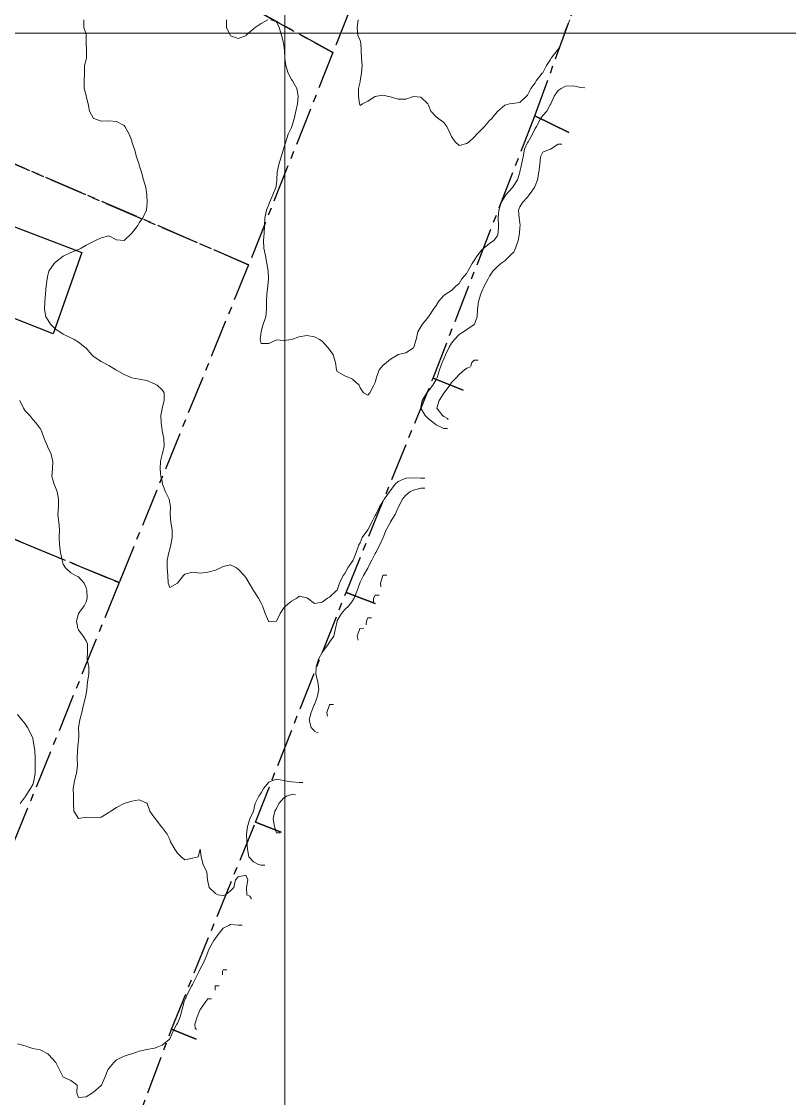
# Model space of a CAD drawing. Header units: centimetres. Extents: x 0 to 642158, y -847 to 649707.
# Drawn here: x 617649.5 to 617699.9, y 620517.4 to 620588.1 of the extents above; entities that cross this region are included whole.
import ezdxf

# ---------------------------------------------------------------- set-up
doc = ezdxf.new("R2010")
doc.units = ezdxf.units.CM
doc.header["$MEASUREMENT"] = 0
doc.linetypes.add('CENTERX2', pattern=[4, 2.5, -0.5, 0.5, -0.5])
doc.layers.add('MEV_grille', color=254, linetype='Continuous', lineweight=9)
doc.layers.add('WAL_topographie 0.5', color=253, linetype='Continuous', lineweight=20)
doc.layers.add('SPW_batiments', color=7, linetype='Continuous')
doc.layers.add('SPW_parcellaire cadastral', color=7, linetype='CENTERX2', lineweight=25, true_color=0xff0542)

# ---------------------------------------------------------------- blocks, each defined once
blk = doc.blocks.new('*U114')
at = {"layer": 'MEV_grille', "transparency": 33554687}
blk.add_lwpolyline([(-1338.461, 0), (1338.461, 0)], dxfattribs=at)
blk = doc.blocks.new('*U115')
at = {"layer": 'MEV_grille', "color": 0, "linetype": 'ByBlock', "lineweight": -2, "transparency": 16777216}
blk.add_blockref('*U114', (0, -1800), dxfattribs=at)
blk = doc.blocks.new('*U112')
at = {"layer": 'MEV_grille', "transparency": 33554687}
blk.add_lwpolyline([(0, 1825.476), (0, -1825.476)], dxfattribs=at)
blk = doc.blocks.new('*U113')
at = {"layer": 'MEV_grille', "color": 0, "linetype": 'ByBlock', "lineweight": -2, "transparency": 16777216}
blk.add_blockref('*U112', (2300, 0), dxfattribs=at)

msp = doc.modelspace()

# ---------------------------------------------------------------- linework, layer by layer
at = {"layer": 'SPW_batiments'}
msp.add_lwpolyline([(617653.47, 620572.972), (617651.587, 620567.622), (617643.936, 620570.654), (617640.871, 620562.521), (617631.554, 620566.687), (617634.753, 620575.003), (617633.136, 620575.603), (617634.819, 620580.087), (617653.47, 620572.972)], dxfattribs=at)
at = {"layer": 'SPW_parcellaire cadastral'}
for points in [[(617632.949, 620609.869), (617671.07, 620588.914), (617669.965, 620586.105), (617605.627, 620621.473), (617606.885, 620624.196), (617632.949, 620609.869)], [(617664.431, 620572.164), (617596.3, 620601.495), (617605.627, 620621.473), (617669.965, 620586.105), (617664.431, 620572.164)], [(617664.431, 620572.164), (617655.922, 620551.275), (617586.311, 620580.074), (617596.3, 620601.495), (617664.431, 620572.164)], [(617683.225, 620581.941), (617686.733, 620591.609), (617689.448, 620590.529)], [(617678.512, 620563.926), (617676.539, 620564.709), (617683.225, 620581.941)], [(617685.467, 620580.845), (617683.225, 620581.941)], [(617683.225, 620581.941), (617685.467, 620580.845)], [(617648.408, 620532.73), (617577.709, 620561.628), (617586.311, 620580.074), (617655.922, 620551.275), (617648.408, 620532.73)], [(617670.827, 620550.628), (617676.539, 620564.709), (617678.512, 620563.926)], [(617664.875, 620535.534), (617670.827, 620550.628), (617672.75, 620549.909)], [(617672.75, 620549.909), (617670.827, 620550.628)], [(617660.983, 620521.284), (617659.359, 620521.923), (617664.875, 620535.534)], [(617664.875, 620535.534), (617666.575, 620534.886)], [(617666.575, 620534.886), (617664.875, 620535.534)], [(617650.858, 620498.997), (617659.359, 620521.923), (617660.983, 620521.284)]]:
    msp.add_lwpolyline(points, dxfattribs=at)
at = {"layer": 'WAL_topographie 0.5'}
for points in [[(617653.609, 620588.25), (617653.609, 620587.75), (617653.75, 620587.327), (617653.765, 620587.25), (617653.771, 620586.75), (617653.775, 620586.25), (617653.774, 620585.75), (617653.75, 620585.65), (617653.659, 620585.25), (617653.644, 620584.75), (617653.628, 620584.25), (617653.628, 620583.75), (617653.75, 620583.292), (617653.762, 620583.25), (617653.887, 620582.75), (617653.976, 620582.25), (617654.25, 620581.782), (617654.321, 620581.75), (617654.75, 620581.61), (617655.25, 620581.615), (617655.75, 620581.588), (617656.25, 620581.317), (617656.301, 620581.25), (617656.583, 620580.75), (617656.75, 620580.303), (617656.767, 620580.25), (617656.928, 620579.75), (617657.075, 620579.25), (617657.24, 620578.75), (617657.25, 620578.719), (617657.386, 620578.25), (617657.536, 620577.75), (617657.682, 620577.25), (617657.75, 620576.75), (617657.75, 620576.75), (617657.764, 620576.25), (617657.75, 620576), (617657.731, 620575.75), (617657.485, 620575.25), (617657.25, 620574.917), (617657.147, 620574.75), (617656.75, 620574.25), (617656.75, 620574.25), (617656.25, 620573.768), (617655.75, 620573.81), (617655.25, 620574.059), (617654.75, 620573.93), (617654.375, 620573.75), (617654.25, 620573.696), (617653.75, 620573.45), (617653.434, 620573.25), (617653.25, 620573.164), (617652.75, 620572.978), (617652.294, 620572.75), (617652.25, 620572.727), (617651.75, 620572.328), (617651.666, 620572.25), (617651.316, 620571.75), (617651.25, 620571.49), (617651.202, 620571.25), (617651.144, 620570.75), (617651.086, 620570.25), (617651.039, 620569.75), (617651.025, 620569.25), (617651.102, 620568.75), (617651.25, 620568.534), (617651.415, 620568.25), (617651.75, 620567.924), (617652.025, 620567.75), (617652.25, 620567.596), (617652.75, 620567.368), (617652.977, 620567.25), (617653.25, 620567.079), (617653.684, 620566.75), (617653.75, 620566.689), (617654.135, 620566.25), (617654.25, 620566.131), (617654.75, 620565.809), (617654.883, 620565.75), (617655.25, 620565.552), (617655.708, 620565.25), (617655.75, 620565.227), (617656.25, 620564.946), (617656.72, 620564.75), (617656.75, 620564.736), (617657.25, 620564.655), (617657.75, 620564.561), (617658.25, 620564.345), (617658.429, 620564.25), (617658.75, 620563.936), (617658.882, 620563.75), (617658.882, 620563.25), (617658.759, 620562.75), (617658.75, 620562.694), (617658.672, 620562.25), (617658.679, 620561.75), (617658.75, 620561.286), (617658.758, 620561.25), (617658.871, 620560.75), (617658.88, 620560.25), (617658.763, 620559.75), (617658.75, 620559.687), (617658.641, 620559.25), (617658.614, 620558.75), (617658.664, 620558.25), (617658.75, 620557.938), (617658.783, 620557.75), (617658.973, 620557.25), (617659.209, 620556.75), (617659.25, 620556.528), (617659.3, 620556.25), (617659.269, 620555.75), (617659.315, 620555.25), (617659.419, 620554.75), (617659.403, 620554.25), (617659.321, 620553.75), (617659.25, 620553.479), (617659.19, 620553.25), (617659.082, 620552.75), (617659.08, 620552.25), (617659.123, 620551.75), (617659.152, 620551.25), (617659.25, 620550.964), (617659.75, 620551.23), (617659.769, 620551.25), (617660.153, 620551.75), (617660.25, 620551.836), (617660.75, 620551.964), (617661.25, 620551.89), (617661.75, 620551.957), (617662.25, 620552.089), (617662.584, 620552.25), (617662.75, 620552.328), (617663.25, 620552.453), (617663.632, 620552.25), (617663.75, 620552.159), (617664.141, 620551.75), (617664.25, 620551.603), (617664.472, 620551.25), (617664.75, 620550.75), (617664.75, 620550.75), (617665.071, 620550.25), (617665.25, 620549.917), (617665.333, 620549.75), (617665.511, 620549.25), (617665.73, 620548.75), (617665.75, 620548.713), (617666.25, 620548.75), (617666.25, 620548.75), (617666.509, 620549.25), (617666.75, 620549.615), (617666.864, 620549.75), (617667.25, 620550.065), (617667.595, 620550.25), (617667.75, 620550.391), (617668.25, 620550.283), (617668.286, 620550.25), (617668.75, 620549.908), (617669.25, 620549.991), (617669.6, 620550.25), (617669.75, 620550.323), (617670.199, 620550.75), (617670.25, 620550.788), (617670.404, 620551.25), (617670.638, 620551.75), (617670.75, 620551.865), (617670.946, 620552.25), (617671.25, 620552.679), (617671.288, 620552.75), (617671.487, 620553.25), (617671.676, 620553.75), (617671.75, 620553.9), (617671.897, 620554.25), (617672.25, 620554.75), (617672.25, 620554.75), (617672.516, 620555.25), (617672.75, 620555.679), (617672.783, 620555.75), (617673.019, 620556.25), (617673.25, 620556.598), (617673.341, 620556.75), (617673.688, 620557.25), (617673.75, 620557.338), (617674.061, 620557.75), (617674.25, 620557.929), (617674.75, 620558.131), (617675.25, 620558.159), (617675.75, 620558.145), (617676, 620558.145)], [(617662.982, 620588.25), (617662.976, 620587.75), (617663.218, 620587.25), (617663.25, 620587.216), (617663.75, 620587.024), (617664.25, 620587.217), (617664.279, 620587.25), (617664.75, 620587.672), (617664.852, 620587.75), (617665.25, 620588.015), (617665.693, 620588.25)], [(617665.893, 620588.25), (617666.25, 620588.134), (617666.435, 620587.75), (617666.59, 620587.25), (617666.731, 620586.75), (617666.75, 620586.625), (617666.794, 620586.25), (617666.803, 620585.75), (617666.878, 620585.25), (617667.037, 620584.75), (617667.25, 620584.336), (617667.303, 620584.25), (617667.602, 620583.75), (617667.688, 620583.25), (617667.638, 620582.75), (617667.534, 620582.25), (617667.428, 620581.75), (617667.277, 620581.25), (617667.25, 620581.187), (617667.019, 620580.75), (617666.864, 620580.25), (617666.75, 620579.845), (617666.72, 620579.75), (617666.559, 620579.25), (617666.405, 620578.75), (617666.304, 620578.25), (617666.288, 620577.75), (617666.25, 620577.49), (617666.209, 620577.25), (617666.022, 620576.75), (617665.796, 620576.25), (617665.75, 620576.128), (617665.597, 620575.75), (617665.49, 620575.25), (617665.468, 620574.75), (617665.457, 620574.25), (617665.407, 620573.75), (617665.437, 620573.25), (617665.545, 620572.75), (617665.63, 620572.25), (617665.713, 620571.75), (617665.738, 620571.25), (617665.681, 620570.75), (617665.631, 620570.25), (617665.606, 620569.75), (617665.614, 620569.25), (617665.55, 620568.75), (617665.392, 620568.25), (617665.25, 620567.775), (617665.243, 620567.75), (617665.199, 620567.25), (617665.25, 620567), (617665.75, 620567), (617666.25, 620567.229), (617666.75, 620567.182), (617667.25, 620567.25), (617667.25, 620567.25), (617667.75, 620567.438), (617668.25, 620567.518), (617668.75, 620567.429), (617669.083, 620567.25), (617669.25, 620567.146), (617669.602, 620566.75), (617669.75, 620566.59), (617669.986, 620566.25), (617670.134, 620565.75), (617670.193, 620565.25), (617670.25, 620565.155), (617670.75, 620564.871), (617671.017, 620564.75), (617671.25, 620564.65), (617671.687, 620564.25), (617671.75, 620564.083), (617671.972, 620563.75), (617672.25, 620563.594), (617672.382, 620563.75), (617672.644, 620564.25), (617672.75, 620564.434), (617672.832, 620564.75), (617673.008, 620565.25), (617673.25, 620565.533), (617673.495, 620565.75), (617673.75, 620565.964), (617674.221, 620566.25), (617674.25, 620566.276), (617674.75, 620566.371), (617675.25, 620566.707), (617675.277, 620566.75), (617675.427, 620567.25), (617675.547, 620567.75), (617675.75, 620568.091), (617675.842, 620568.25), (617676.25, 620568.75), (617676.25, 620568.75), (617676.566, 620569.25), (617676.75, 620569.494), (617676.909, 620569.75), (617677.25, 620570.148), (617677.396, 620570.25), (617677.75, 620570.466), (617678.042, 620570.75), (617678.25, 620570.935), (617678.434, 620571.25), (617678.75, 620571.612), (617678.825, 620571.75), (617679.109, 620572.25), (617679.25, 620572.445), (617679.441, 620572.75), (617679.75, 620573.15), (617679.874, 620573.25), (617680.25, 620573.562), (617680.535, 620573.75), (617680.75, 620574.044), (617680.818, 620574.25), (617680.842, 620574.75), (617680.825, 620575.25), (617680.869, 620575.75), (617681.006, 620576.25), (617681.25, 620576.651), (617681.315, 620576.75), (617681.75, 620577.238), (617681.761, 620577.25), (617682.086, 620577.75), (617682.245, 620578.25), (617682.25, 620578.265), (617682.353, 620578.75), (617682.452, 620579.25), (617682.55, 620579.75), (617682.75, 620580.192), (617682.78, 620580.25), (617683.083, 620580.75), (617683.25, 620581.124), (617683.343, 620581.25), (617683.605, 620581.75), (617683.75, 620581.982), (617684.012, 620582.25), (617684.25, 620582.71), (617684.269, 620582.75), (617684.487, 620583.25), (617684.75, 620583.622), (617684.959, 620583.75), (617685.25, 620583.898), (617685.75, 620583.922), (617686.25, 620583.818), (617686.5, 620583.801)], [(617671.63, 620588.25), (617671.563, 620587.75), (617671.609, 620587.25), (617671.75, 620586.908), (617671.789, 620586.75), (617671.811, 620586.25), (617671.848, 620585.75), (617671.889, 620585.25), (617671.854, 620584.75), (617671.765, 620584.25), (617671.75, 620584.179), (617671.648, 620583.75), (617671.642, 620583.25), (617671.712, 620582.75), (617671.75, 620582.639), (617671.917, 620582.75), (617672.25, 620582.917), (617672.75, 620583.23), (617672.85, 620583.25), (617673.25, 620583.315), (617673.536, 620583.25), (617673.75, 620583.194), (617674.25, 620583.054), (617674.75, 620583.042), (617675.25, 620583.217), (617675.75, 620583.179), (617676.205, 620582.75), (617676.25, 620582.656), (617676.394, 620582.25), (617676.75, 620581.878), (617676.927, 620581.75), (617677.25, 620581.506), (617677.441, 620581.25), (617677.681, 620580.75), (617677.75, 620580.591), (617677.992, 620580.25), (617678.25, 620579.992), (617678.75, 620580.127), (617678.92, 620580.25), (617679.25, 620580.554), (617679.411, 620580.75), (617679.75, 620581.083), (617679.914, 620581.25), (617680.25, 620581.648), (617680.381, 620581.75), (617680.75, 620582.22), (617680.792, 620582.25), (617681.25, 620582.657), (617681.562, 620582.75), (617681.75, 620582.772), (617682.25, 620582.829), (617682.688, 620583.25), (617682.75, 620583.318), (617682.971, 620583.75), (617683.25, 620584.129), (617683.307, 620584.25), (617683.719, 620584.75), (617683.75, 620584.784), (617683.986, 620585.25), (617684.25, 620585.655), (617684.304, 620585.75), (617684.688, 620586.25), (617684.75, 620586.33), (617684.98, 620586.75), (617685.134, 620587.25), (617685.25, 620587.601), (617685.299, 620587.75), (617685.517, 620588.25)], [(617677.5, 620561.399), (617677.25, 620561.399), (617676.75, 620561.638), (617676.609, 620561.75), (617676.25, 620562.046), (617676.018, 620562.25), (617675.75, 620562.731), (617675.741, 620562.75), (617675.75, 620562.804), (617675.817, 620563.25), (617676.129, 620563.75), (617676.25, 620563.886), (617676.532, 620564.25), (617676.75, 620564.634), (617676.811, 620564.75), (617676.971, 620565.25), (617677.147, 620565.75), (617677.25, 620565.988), (617677.361, 620566.25), (617677.592, 620566.75), (617677.75, 620567.017), (617677.955, 620567.25), (617678.25, 620567.583), (617678.533, 620567.75), (617678.75, 620567.903), (617679.25, 620568.234), (617679.264, 620568.25), (617679.44, 620568.75), (617679.465, 620569.25), (617679.533, 620569.75), (617679.686, 620570.25), (617679.75, 620570.407), (617679.906, 620570.75), (617680.156, 620571.25), (617680.25, 620571.42), (617680.479, 620571.75), (617680.75, 620572.022), (617681.003, 620572.25), (617681.25, 620572.426), (617681.591, 620572.75), (617681.75, 620572.93), (617681.856, 620573), (617681.964, 620573.25), (617682.132, 620573.75), (617682.217, 620574.25), (617682.25, 620574.605), (617682.266, 620574.75), (617682.25, 620574.911), (617682.208, 620575.25), (617682.157, 620575.75), (617682.25, 620575.976), (617682.409, 620576.25), (617682.75, 620576.604), (617682.858, 620576.75), (617683.215, 620577.25), (617683.25, 620577.352), (617683.394, 620577.75), (617683.487, 620578.25), (617683.546, 620578.75), (617683.607, 620579.25), (617683.75, 620579.563), (617684.224, 620579.75), (617684.25, 620579.755), (617684.75, 620580.098), (617685, 620580.098)], [(617679.033, 620565.5), (617679.094, 620565.75), (617679.25, 620565.887), (617679.5, 620565.887)], [(617677.542, 620562), (617677.5, 620562.06), (617677.25, 620562.184), (617677.154, 620562.25), (617676.796, 620562.75), (617676.944, 620563.25), (617677.25, 620563.717), (617677.273, 620563.75), (617677.647, 620564.25), (617677.75, 620564.418), (617678.086, 620564.75), (617678.25, 620564.948), (617678.616, 620565.25), (617678.75, 620565.376), (617679, 620565.457)], [(617649.407, 620563.25), (617649.643, 620562.75), (617649.75, 620562.574), (617650.056, 620562.25), (617650.25, 620562), (617650.469, 620561.75), (617650.75, 620561.404), (617650.819, 620561.25), (617651, 620560.75), (617651.217, 620560.25), (617651.25, 620560.183), (617651.431, 620559.75), (617651.579, 620559.25), (617651.553, 620558.75), (617651.513, 620558.25), (617651.661, 620557.75), (617651.75, 620557.528), (617651.85, 620557.25), (617651.941, 620556.75), (617651.935, 620556.25), (617651.908, 620555.75), (617651.957, 620555.25), (617652, 620554.75), (617651.994, 620554.25), (617652, 620553.75), (617652.066, 620553.25), (617652.174, 620552.75), (617652.25, 620552.493), (617652.407, 620552.25), (617652.75, 620551.913), (617653.054, 620551.75), (617653.25, 620551.652), (617653.619, 620551.25), (617653.75, 620550.942), (617653.803, 620550.75), (617653.821, 620550.25), (617653.75, 620550.011), (617653.632, 620549.75), (617653.25, 620549.25), (617653.25, 620549.25), (617653.125, 620548.75), (617653.208, 620548.25), (617653.25, 620548.181), (617653.56, 620547.75), (617653.75, 620547.453), (617653.85, 620547.25), (617653.84, 620546.75), (617653.83, 620546.25), (617653.932, 620545.75), (617653.946, 620545.25), (617653.845, 620544.75), (617653.796, 620544.25), (617653.75, 620543.964), (617653.717, 620543.75), (617653.589, 620543.25), (617653.473, 620542.75), (617653.341, 620542.25), (617653.266, 620541.75), (617653.279, 620541.25), (617653.25, 620540.833), (617653.246, 620540.75), (617653.194, 620540.25), (617653.168, 620539.75), (617653.182, 620539.25), (617653.129, 620538.75), (617652.99, 620538.25), (617652.909, 620537.75), (617652.918, 620537.25), (617652.935, 620536.75), (617652.946, 620536.25), (617653.25, 620535.766), (617653.75, 620535.86), (617654.25, 620535.819), (617654.75, 620535.865), (617655.25, 620536.176), (617655.383, 620536.25), (617655.75, 620536.5), (617656.25, 620536.75), (617656.25, 620536.75), (617656.75, 620536.921), (617657.25, 620537.009), (617657.75, 620536.792), (617657.769, 620536.75), (617657.942, 620536.25), (617658.25, 620535.829), (617658.318, 620535.75), (617658.683, 620535.25), (617658.75, 620535.191), (617659.076, 620534.75), (617659.25, 620534.387), (617659.298, 620534.25), (617659.573, 620533.75), (617659.75, 620533.5), (617660, 620533.25), (617660.25, 620533.054), (617660.75, 620533.162), (617661.125, 620533.25), (617661.25, 620533.75), (617661.25, 620533.75), (617661.25, 620533.75), (617661.321, 620533.25), (617661.442, 620532.75), (617661.682, 620532.25), (617661.733, 620531.75), (617661.75, 620531.625), (617661.829, 620531.25), (617662.25, 620530.85), (617662.417, 620530.75), (617662.75, 620530.711), (617662.917, 620530.75), (617663.25, 620531.017), (617663.456, 620531.25), (617663.56, 620531.75), (617663.75, 620531.94), (617664.25, 620532.056), (617664.375, 620531.75), (617664.282, 620531.25), (617664.312, 620530.75), (617664.5, 620530.663), (617664.612, 620530.5)], [(617669, 620541.394), (617668.787, 620541.5), (617668.75, 620541.537), (617668.538, 620541.75), (617668.411, 620542.25), (617668.527, 620542.75), (617668.738, 620543.25), (617668.75, 620543.276), (617668.937, 620543.75), (617669.04, 620544.25), (617668.974, 620544.75), (617668.846, 620545.25), (617668.857, 620545.75), (617669.029, 620546.25), (617669.25, 620546.68), (617669.297, 620546.75), (617669.668, 620547.25), (617669.75, 620547.372), (617670.019, 620547.75), (617670.146, 620548.25), (617670.235, 620548.75), (617670.25, 620548.781), (617670.534, 620549.25), (617670.75, 620549.501), (617671.002, 620549.75), (617671.25, 620550.086), (617671.352, 620550.25), (617671.566, 620550.75), (617671.724, 620551.25), (617671.75, 620551.31), (617671.982, 620551.75), (617672.25, 620552.223), (617672.263, 620552.25), (617672.519, 620552.75), (617672.75, 620553.192), (617672.783, 620553.25), (617673.058, 620553.75), (617673.25, 620554.192), (617673.271, 620554.25), (617673.459, 620554.75), (617673.742, 620555.25), (617673.75, 620555.264), (617674.048, 620555.75), (617674.25, 620556.214), (617674.265, 620556.25), (617674.531, 620556.75), (617674.75, 620557.012), (617675.022, 620557.25), (617675.25, 620557.352), (617675.75, 620557.48), (617676, 620557.48)], [(617673.112, 620551), (617673.101, 620551.25), (617673.239, 620551.75), (617673.25, 620551.774), (617673.5, 620551.774)], [(617672.634, 620550), (617672.629, 620550.25), (617672.75, 620550.457), (617673, 620550.457)], [(617672.144, 620548.5), (617672.17, 620548.75), (617672.25, 620548.952), (617672.5, 620548.952)], [(617671.614, 620547.5), (617671.561, 620547.75), (617671.734, 620548.25), (617671.75, 620548.265), (617672, 620548.276)], [(617669.604, 620542.5), (617669.561, 620542.75), (617669.741, 620543.25), (617669.75, 620543.271), (617670, 620543.271)], [(617649.25, 620542.607), (617649.544, 620542.25), (617649.75, 620542), (617649.917, 620541.75), (617650.181, 620541.25), (617650.25, 620541.058), (617650.301, 620540.75), (617650.379, 620540.25), (617650.41, 620539.75), (617650.411, 620539.25), (617650.402, 620538.75), (617650.33, 620538.25), (617650.25, 620538.01), (617650.097, 620537.75), (617649.775, 620537.25), (617649.75, 620537.208), (617649.434, 620536.75)], [(617665.5, 620532.714), (617665.25, 620532.714), (617665.083, 620532.75), (617664.75, 620532.917), (617664.442, 620533.25), (617664.346, 620533.75), (617664.312, 620534.25), (617664.291, 620534.75), (617664.346, 620535.25), (617664.514, 620535.75), (617664.75, 620536.25), (617664.75, 620536.25), (617664.87, 620536.75), (617665.107, 620537.25), (617665.25, 620537.466), (617665.409, 620537.75), (617665.75, 620538.161), (617665.962, 620538.25), (617666.25, 620538.362), (617666.75, 620538.272), (617666.818, 620538.25), (617667.25, 620538.192), (617667.75, 620538.139), (617668, 620538.139)], [(617666.5, 620534.837), (617666.25, 620534.837), (617666.127, 620535.25), (617666.049, 620535.75), (617666.154, 620536.25), (617666.25, 620536.435), (617666.419, 620536.75), (617666.75, 620537.122), (617666.917, 620537.25), (617667.25, 620537.347), (617667.5, 620537.319)], [(617649.25, 620520.957), (617649.75, 620520.831), (617650, 620520.75), (617650.25, 620520.658), (617650.75, 620520.583), (617651.25, 620520.319), (617651.313, 620520.25), (617651.75, 620519.767), (617651.768, 620519.75), (617652.015, 620519.25), (617652.25, 620518.779), (617652.312, 620518.75), (617652.75, 620518.566), (617653.179, 620518.25), (617653.146, 620517.75), (617653.25, 620517.438), (617653.75, 620517.479), (617654.183, 620517.75), (617654.25, 620517.787), (617654.75, 620518.235), (617654.76, 620518.25), (617654.996, 620518.75), (617655.19, 620519.25), (617655.25, 620519.345), (617655.583, 620519.75), (617655.75, 620519.924), (617656.25, 620520.154), (617656.515, 620520.25), (617656.75, 620520.32), (617657.25, 620520.492), (617657.75, 620520.585), (617658.25, 620520.681), (617658.413, 620520.75), (617658.75, 620520.882), (617659.21, 620521.25), (617659.25, 620521.293), (617659.452, 620521.75), (617659.719, 620522.25), (617659.75, 620522.293), (617659.944, 620522.75), (617660.07, 620523.25), (617660.205, 620523.75), (617660.25, 620523.844), (617660.42, 620524.25), (617660.686, 620524.75), (617660.75, 620524.873), (617660.937, 620525.25), (617661.172, 620525.75), (617661.25, 620525.888), (617661.451, 620526.25), (617661.655, 620526.75), (617661.75, 620526.98), (617661.87, 620527.25), (617662.156, 620527.75), (617662.25, 620527.907), (617662.487, 620528.25), (617662.75, 620528.57), (617663.12, 620528.75), (617663.25, 620528.807), (617663.75, 620528.765), (617664, 620528.76)], [(617662.712, 620525.5), (617662.713, 620525.75), (617662.75, 620525.822), (617663, 620525.822)], [(617662.235, 620524.5), (617662.235, 620524.75), (617662.25, 620524.784), (617662.5, 620524.784)], [(617661, 620521.9), (617660.93, 620522), (617660.905, 620522.25), (617661.053, 620522.75), (617661.25, 620523.227), (617661.262, 620523.25), (617661.626, 620523.75), (617661.75, 620523.917), (617662, 620523.917)]]:
    msp.add_lwpolyline(points, dxfattribs=at)

# ---------------------------------------------------------------- block references
at = {"layer": 'MEV_grille', "transparency": 33554687}
for name, p in [('*U113', (615366.814, 620593.644)), ('*U115', (616669.481, 622387.381))]:
    msp.add_blockref(name, p, dxfattribs=at)

doc.saveas('drawing.dxf')
